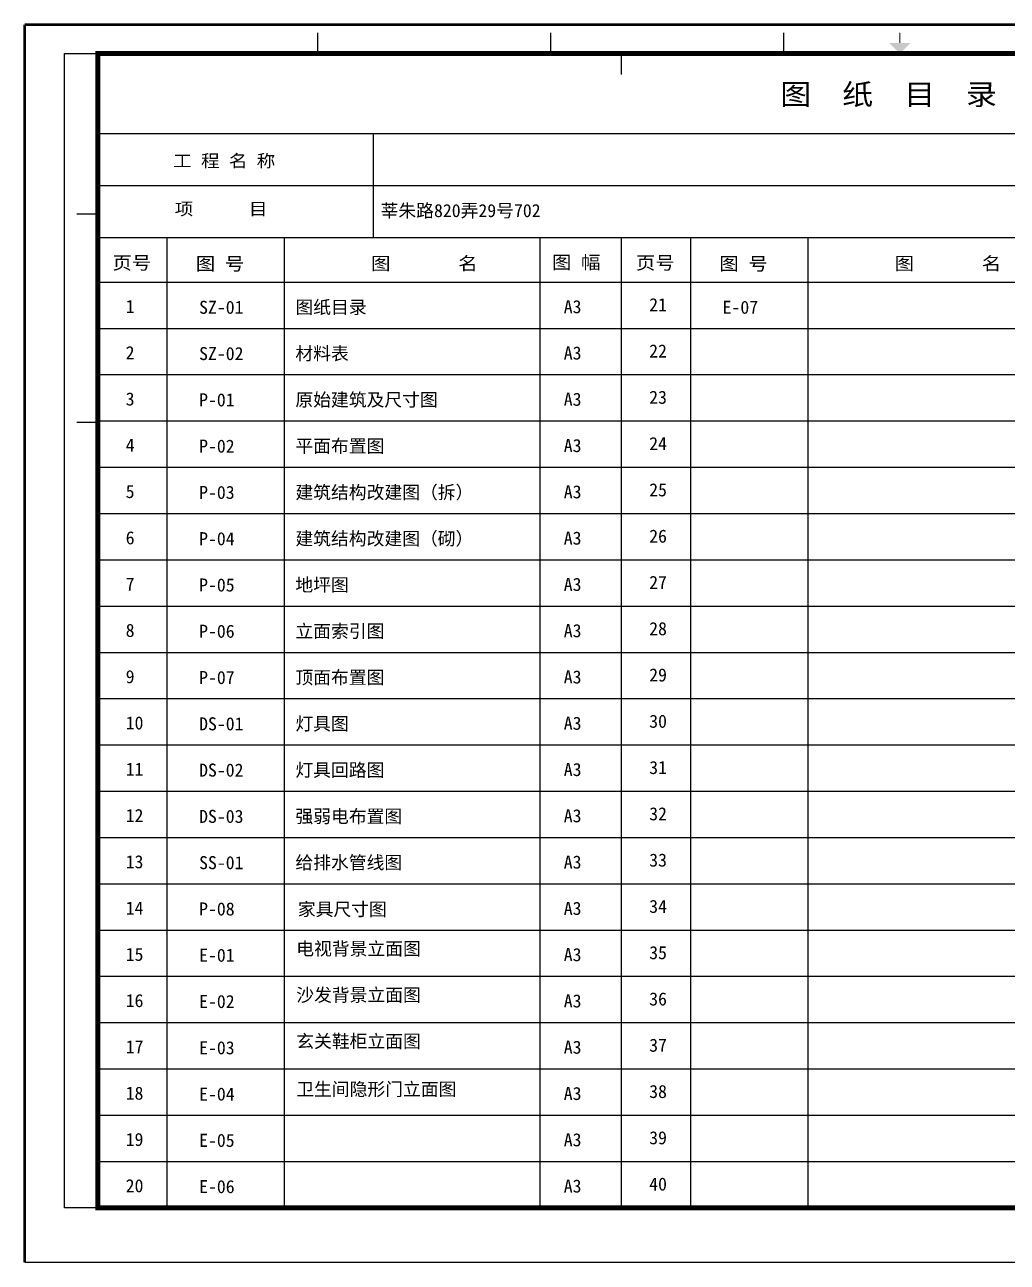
# Model space of a CAD drawing. Extents: x -74236 to 286982, y -14633 to 132816.
# Drawn here: x -74236 to -45942, y 46863 to 82503 of the extents above; entities that cross this region are included whole.
import ezdxf

# ---------------------------------------------------------------- set-up
doc = ezdxf.new("R2010")
doc.units = 0
doc.header["$LTSCALE"] = 10
doc.header["$MEASUREMENT"] = 0
doc.linetypes.add('CONTINOUS', pattern=[0])
doc.styles.add('FS-2', font='simhei.ttf', dxfattribs={"width": 1.09})
doc.styles.add('HZHT', font='simhei.ttf')

msp = doc.modelspace()

# ---------------------------------------------------------------- linework, layer by layer
at = {"lineweight": 50}
for p in [(-23835.9, 82503.4), (-74235.9, 46863.4)]:
    msp.add_line(p, (-74235.9, 82503.4), dxfattribs=at)
for p, q in [((-65805.6, 82273.3), (-65805.6, 81673.3)), ((-59097.7, 82273.3), (-59097.7, 81673.3)), ((-52389.9, 82273.3), (-52389.9, 81673.3)), ((-72135.4, 81673.3), (-72135.4, 76376.4)), ((-57059.6, 81673.3), (-57059.6, 81073.4)), ((-72135.4, 79370.3), (-36610.7, 79370.3)), ((-64193, 76376.4), (-64193, 79370.3)), ((-72135.4, 77873.3), (-36610.7, 77873.3)), ((-72735.4, 77053.4), (-72135.4, 77053.4)), ((-72735.4, 77053.4), (-72135.4, 77053.4)), ((-72135.4, 76376.4), (-26908, 76376.4)), ((-70143.6, 76376.4), (-70143.6, 48434.1)), ((-66762.3, 76376.4), (-66762.3, 48434.1)), ((-59405.9, 76376.4), (-59405.9, 48434.1)), ((-59405.9, 76376.4), (-59405.9, 48434.1)), ((-57059.6, 76376.4), (-57059.6, 76076.4)), ((-57059.6, 76376.4), (-57059.6, 48434.1)), ((-55067.8, 76376.4), (-55067.8, 48434.1)), ((-51686.5, 76376.4), (-51686.5, 48434.1)), ((-72135.4, 75092.1), (-57059.6, 75092.1)), ((-72135.4, 75092.1), (-57059.6, 75092.1)), ((-72135.4, 75092.1), (-57059.6, 75092.1)), ((-57059.6, 75092.1), (-41983.8, 75092.1)), ((-57059.6, 75092.1), (-41983.8, 75092.1)), ((-57059.6, 75092.1), (-41983.8, 75092.1)), ((-72135.4, 73759.2), (-57059.6, 73759.2)), ((-57059.6, 73759.2), (-41983.8, 73759.2)), ((-72135.4, 72426.3), (-57059.6, 72426.3)), ((-57059.6, 72426.3), (-41983.8, 72426.3)), ((-72735.4, 71053.6), (-72135.4, 71053.6)), ((-72135.4, 71093.4), (-57059.6, 71093.4)), ((-57059.6, 71093.4), (-41983.8, 71093.4)), ((-72135.4, 69760.5), (-57059.6, 69760.5)), ((-57059.6, 69760.5), (-41983.8, 69760.5)), ((-72135.4, 68427.6), (-57059.6, 68427.6)), ((-57059.6, 68427.6), (-41983.8, 68427.6)), ((-72135.4, 67094.7), (-57059.6, 67094.7)), ((-57059.6, 67094.7), (-41983.8, 67094.7)), ((-72135.4, 65761.8), (-57059.6, 65761.8)), ((-57059.6, 65761.8), (-41983.8, 65761.8)), ((-72135.4, 64428.9), (-57059.6, 64428.9)), ((-57059.6, 64428.9), (-41983.8, 64428.9)), ((-72135.4, 63096), (-57059.6, 63096)), ((-57059.6, 63096), (-41983.8, 63096)), ((-72135.4, 61763.1), (-57059.6, 61763.1)), ((-57059.6, 61763.1), (-41983.8, 61763.1)), ((-72135.4, 60430.2), (-57059.6, 60430.2)), ((-57059.6, 60430.2), (-41983.8, 60430.2)), ((-72135.4, 59097.3), (-57059.6, 59097.3)), ((-57059.6, 59097.3), (-41983.8, 59097.3)), ((-72135.4, 57764.4), (-57059.6, 57764.4)), ((-57059.6, 57764.4), (-41983.8, 57764.4)), ((-72135.4, 56431.5), (-57059.6, 56431.5)), ((-57059.6, 56431.5), (-41983.8, 56431.5)), ((-72135.4, 55098.6), (-57059.6, 55098.6)), ((-57059.6, 55098.6), (-41983.8, 55098.6)), ((-72135.4, 53765.7), (-57059.6, 53765.7)), ((-57059.6, 53765.7), (-41983.8, 53765.7)), ((-72135.4, 52432.8), (-57059.6, 52432.8)), ((-57059.6, 52432.8), (-41983.8, 52432.8)), ((-72135.4, 51099.9), (-57059.6, 51099.9)), ((-57059.6, 51099.9), (-41983.8, 51099.9)), ((-72135.4, 49767), (-57059.6, 49767)), ((-57059.6, 49767), (-41983.8, 49767))]:
    msp.add_line(p, q)
at = {"color": 0}
msp.add_line((-74235.9, 46863.4), (-23835.9, 46863.4), dxfattribs=at)
at = {"const_width": 36}
msp.add_lwpolyline([(-49035.9, 81973.3), (-49035.9, 82273.3)], dxfattribs=at)
at = {"color": 4}
msp.add_lwpolyline([(-73095.4, 81673.3), (-24976.5, 81673.3), (-24976.5, 48434.1), (-73095.4, 48434.1)], close=True, dxfattribs=at)
at = {"const_width": 144}
msp.add_lwpolyline([(-25936.4, 81673.3), (-72135.4, 81673.3), (-72135.4, 48434.1), (-25936.4, 48434.1)], close=True, dxfattribs=at)
msp.add_solid([(-49335.9, 81973.3), (-48735.9, 81973.3), (-49035.9, 81673.3)])

# ---------------------------------------------------------------- texts
at = {"color": 8, "linetype": 'CONTINOUS', "style": 'FS-2', "width": 1.09}
msp.add_text('图  纸  目  录', height=600, dxfattribs=at).set_placement((-52478.1, 80198.9))
at = {"linetype": 'CONTINOUS', "style": 'FS-2', "width": 1.09}
for s, p in [('工 程 名 称', (-69962.7, 78403.6)), ('项      目', (-69918.4, 77019.6))]:
    msp.add_text(s, height=360, dxfattribs=at).set_placement(p)
at = {"color": 3, "ltscale": 3, "style": 'FS-2', "width": 1.09}
for s, p in [('页号', (-71710.9, 75458.8)), ('图 号', (-69309.5, 75431.4)), ('图       名', (-64261, 75439.1)), ('图 幅', (-59052.2, 75473.9)), ('页号', (-56635.1, 75458.8)), ('图 号', (-54233.7, 75431.4)), ('图       名', (-49185.2, 75439.1))]:
    msp.add_text(s, height=375.74, dxfattribs=at).set_placement(p)
at = {"color": 3, "ltscale": 3, "style": 'HZHT'}
for s, height, p in [('1', 375.7, (-71329.2, 74204)), ('SZ-01', 375.74, (-69214.7, 74178.6)), ('图纸目录', 375.74, (-66441.7, 74181.8)), ('A3', 375.74, (-58713.8, 74195.2)), ('21', 375.74, (-56253.3, 74252.7)), ('E-07', 375.74, (-54138.9, 74178.6)), ('2', 375.7, (-71329.2, 72871.1)), ('SZ-02', 375.74, (-69214.7, 72845.7)), ('材料表', 375.74, (-66441.7, 72848.9)), ('A3', 375.74, (-58713.8, 72862.3)), ('22', 375.74, (-56253.3, 72919.8)), ('3', 375.7, (-71329.2, 71538.2)), ('P-01', 375.74, (-69214.7, 71512.8)), ('原始建筑及尺寸图 ', 375.74, (-66441.7, 71516)), ('A3', 375.74, (-58713.8, 71529.4)), ('23', 375.74, (-56253.3, 71586.9)), ('4', 375.7, (-71329.2, 70205.3)), ('平面布置图', 375.74, (-66441.7, 70183.1)), ('A3', 375.74, (-58713.8, 70196.5)), ('24', 375.74, (-56253.3, 70254)), ('P-02', 375.74, (-69214.7, 70179.9)), ('5', 375.7, (-71329.2, 68872.4)), ('P-03', 375.74, (-69214.7, 68847)), ('建筑结构改建图（拆）', 375.74, (-66441.7, 68850.2)), ('A3', 375.74, (-58713.8, 68863.6)), ('25', 375.74, (-56253.3, 68921.1)), ('6', 375.7, (-71329.2, 67539.5)), ('P-04', 375.74, (-69214.7, 67514.1)), ('建筑结构改建图（砌）', 375.74, (-66441.7, 67517.3)), ('A3', 375.74, (-58713.8, 67530.7)), ('26', 375.74, (-56253.3, 67588.2)), ('7', 375.7, (-71329.2, 66206.6)), ('P-05', 375.74, (-69214.7, 66181.2)), ('地坪图', 375.74, (-66441.7, 66184.4)), ('A3', 375.74, (-58713.8, 66197.8)), ('27', 375.74, (-56253.3, 66255.3)), ('8', 375.7, (-71329.2, 64873.7)), ('P-06', 375.74, (-69214.7, 64848.3)), ('立面索引图', 375.74, (-66441.7, 64851.5)), ('A3', 375.74, (-58713.8, 64864.9)), ('28', 375.74, (-56253.3, 64922.4)), ('9', 375.7, (-71329.2, 63540.8)), ('P-07', 375.74, (-69214.7, 63515.4)), ('顶面布置图', 375.74, (-66441.7, 63518.6)), ('A3', 375.74, (-58713.8, 63532)), ('29', 375.74, (-56253.3, 63589.5)), ('10', 375.74, (-71329.2, 62207.9)), ('DS-01', 375.74, (-69214.7, 62182.5)), ('灯具图', 375.74, (-66441.7, 62185.7)), ('A3', 375.74, (-58713.8, 62199.1)), ('30', 375.74, (-56253.3, 62256.6)), ('11', 375.74, (-71329.2, 60875)), ('DS-02', 375.74, (-69214.7, 60849.6)), ('灯具回路图', 375.74, (-66441.7, 60852.8)), ('A3', 375.74, (-58713.8, 60866.2)), ('31', 375.74, (-56253.3, 60923.7)), ('12', 375.74, (-71329.2, 59542.1)), ('DS-03', 375.74, (-69214.7, 59516.7)), ('强弱电布置图', 375.74, (-66441.7, 59519.9)), ('A3', 375.74, (-58713.8, 59533.3)), ('32', 375.74, (-56253.3, 59590.7)), ('13', 375.74, (-71329.2, 58209.2)), ('SS-01', 375.74, (-69214.7, 58183.8)), ('给排水管线图', 375.74, (-66441.7, 58187)), ('A3', 375.74, (-58713.8, 58200.4)), ('33', 375.74, (-56253.3, 58257.8)), ('14', 375.74, (-71329.2, 56876.3)), ('P-08', 375.74, (-69214.7, 56850.9)), ('家具尺寸图', 375.74, (-66372.5, 56841.7)), ('A3', 375.74, (-58713.8, 56867.5)), ('34', 375.74, (-56253.3, 56924.9)), ('35', 375.74, (-56253.3, 55592)), ('15', 375.74, (-71329.2, 55543.4)), ('E-01', 375.74, (-69214.7, 55518)), ('A3', 375.74, (-58713.8, 55534.6)), ('16', 375.74, (-71329.2, 54210.5)), ('E-02', 375.74, (-69214.7, 54185.1)), ('A3', 375.74, (-58713.8, 54201.7)), ('36', 375.74, (-56253.3, 54259.1)), ('17', 375.74, (-71329.2, 52877.6)), ('E-03', 375.74, (-69214.7, 52852.2)), ('A3', 375.74, (-58713.8, 52868.8)), ('37', 375.74, (-56253.3, 52926.2)), ('18', 375.74, (-71329.2, 51544.7)), ('E-04', 375.74, (-69214.7, 51519.3)), ('A3', 375.74, (-58713.8, 51535.9)), ('38', 375.74, (-56253.3, 51593.3)), ('39', 375.74, (-56253.3, 50260.4)), ('19', 375.74, (-71329.2, 50211.8)), ('E-05', 375.74, (-69214.7, 50186.4)), ('A3', 375.74, (-58713.8, 50203)), ('20', 375.74, (-71329.2, 48878.9)), ('E-06', 375.74, (-69214.7, 48853.5)), ('A3', 375.74, (-58713.8, 48870.1)), ('40', 375.74, (-56253.3, 48927.5))]:
    msp.add_text(s, height=height, dxfattribs=at).set_placement(p)
at = {"color": 3, "ltscale": 3, "char_height": 375.736, "attachment_point": 1}
for s, insert, width, style in [('{\\fSimSun|b0|i0|c134|p2;\\W1;\\C4;莘朱路820弄29号702     }', (-63987.9, 77338.9), 8618.233, 'FS-2'), ('{\\fSimHei|b0|i0|c134|p49;电视背景立面图}', (-66417.4, 56082.4), 4718.275, 'HZHT'), ('{\\fSimHei|b0|i0|c134|p49;沙发背景立面图}', (-66417.4, 54749.5), 4718.275, 'HZHT'), ('{\\fSimHei|b0|i0|c134|p49;玄关鞋柜立面图}', (-66417.4, 53416.6), 4718.275, 'HZHT'), ('{\\fSimHei|b0|i0|c134|p49;卫生间隐形门立面图}', (-66417.4, 52035.1), 6058.99, 'HZHT')]:
    msp.add_mtext(s, dxfattribs=dict(at, insert=insert, width=width, style=style))

doc.saveas('drawing.dxf')
